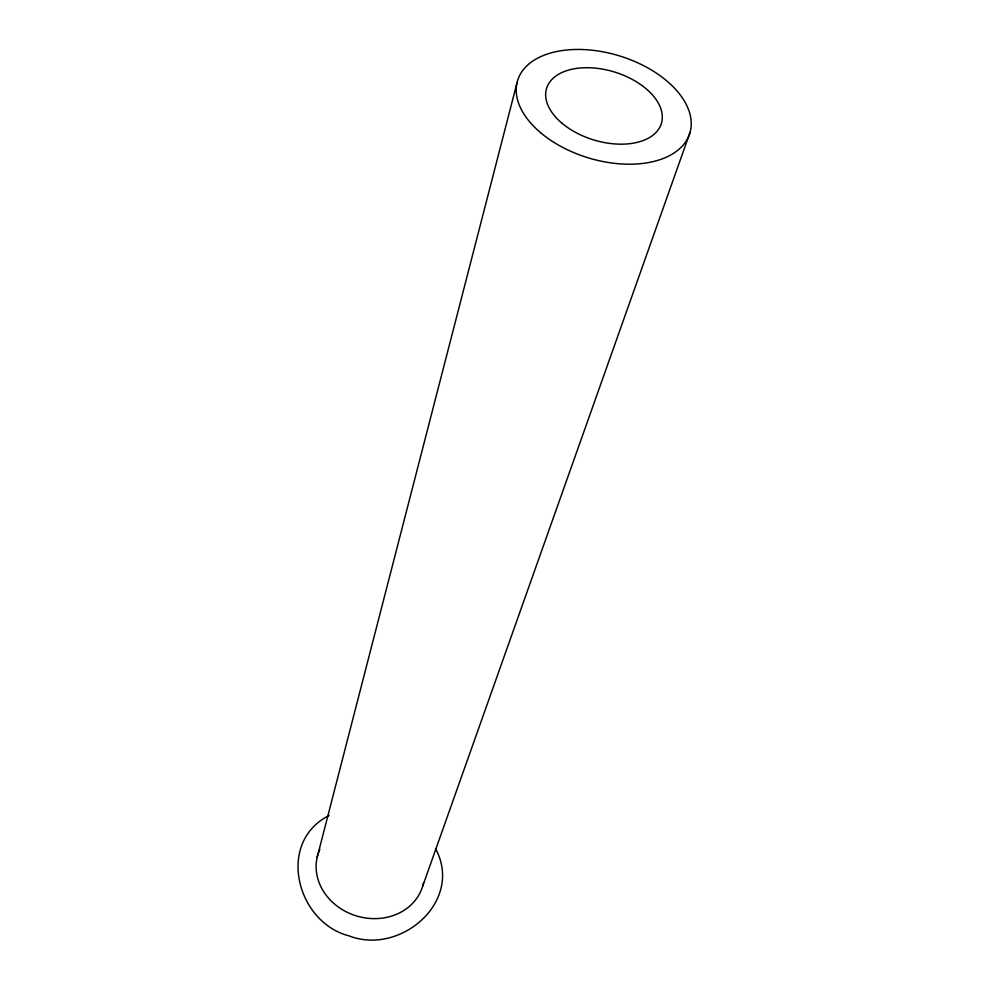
<?xml version="1.0" encoding="UTF-8"?>
<svg xmlns="http://www.w3.org/2000/svg" width="989" height="989" viewBox="0 0 989 989"><rect width="100%" height="100%" fill="white"/><g stroke="black" fill="none" stroke-linecap="round" stroke-linejoin="round"><path stroke-width="1.48" d="M317.11 857.537L516.864 83.397M422.637 886.317L690.038 132.452M329.102 815.468C275.956 842.245 296.552 922.378 348.993 935.854C400.001 955.881 463.94 901.684 435.605 848.686M423.552 882.707A54.729 47.583 17 0 1 355.447 915.616A54.729 47.583 17 0 1 319.88 849.279M541.317 133.292A90.048 53.319 17 0 0 688.06 137.681A90.048 53.319 17 0 0 581.779 49.499A90.048 53.319 17 0 0 541.317 133.292M561.987 123.217A60.02 35.517 17 0 0 660.034 126.839A60.02 35.517 17 0 0 589.951 67.759A60.02 35.517 17 0 0 561.987 123.217"/></g></svg>
